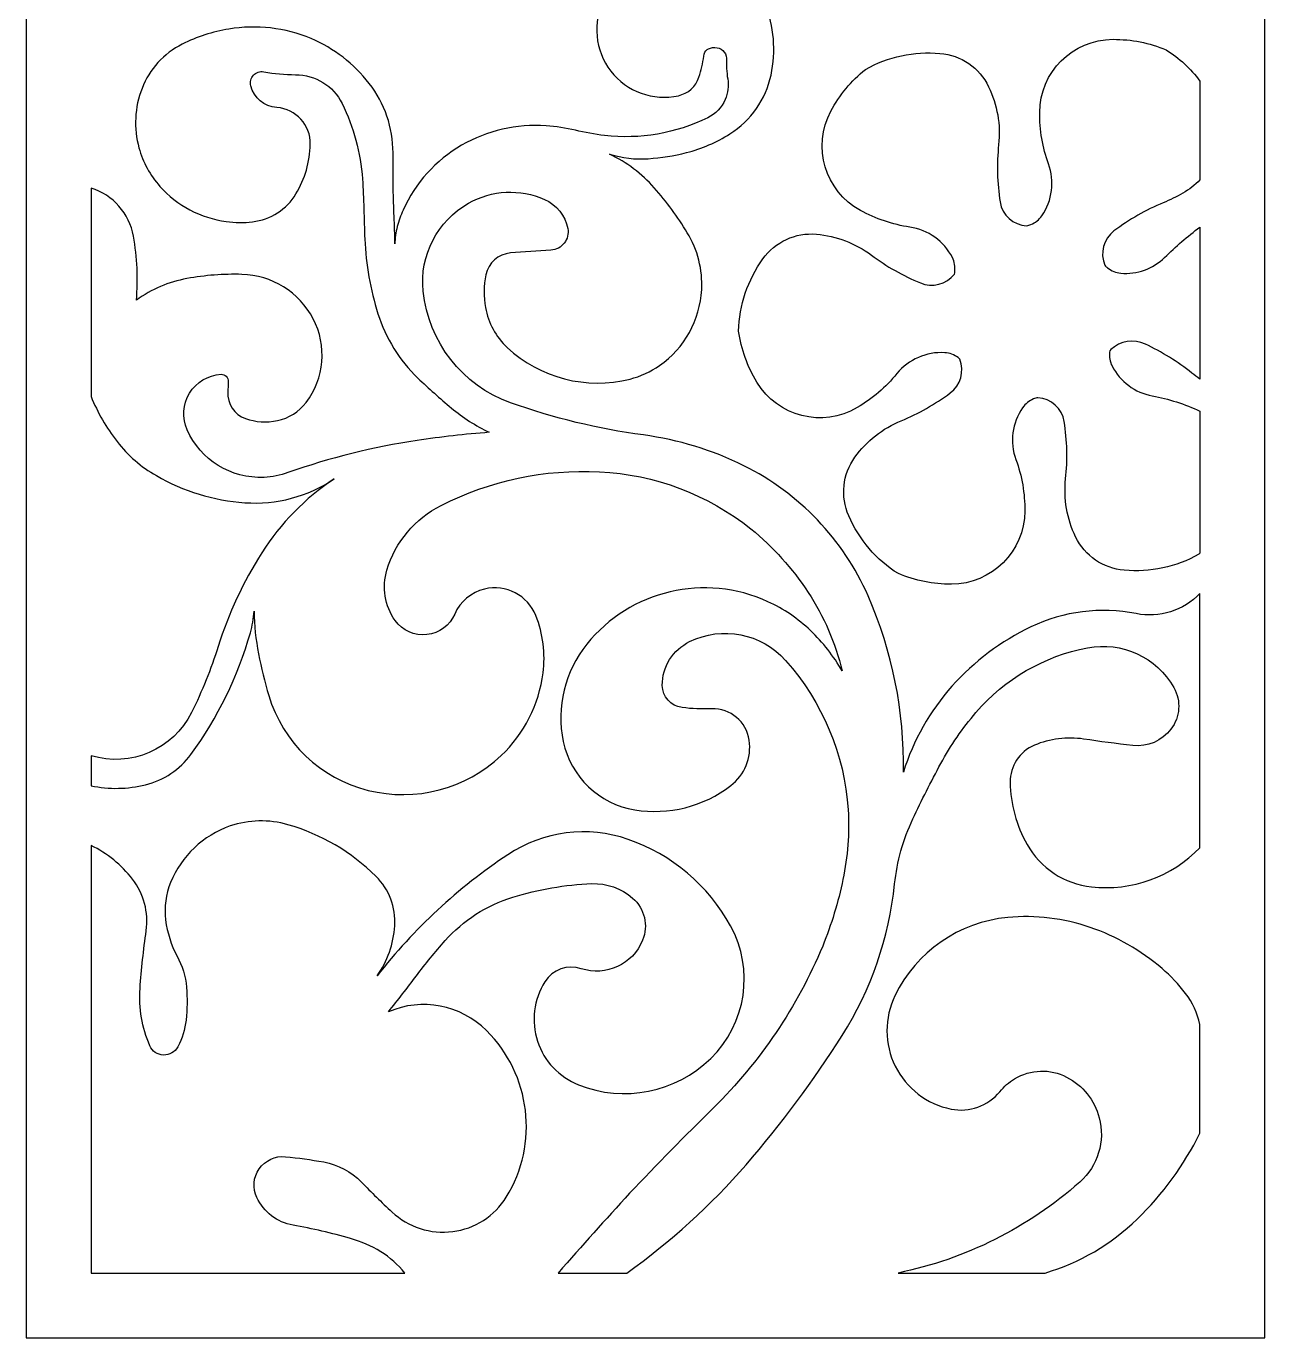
# Model space of a CAD drawing. Header units: centimetres. Extents: x 14.5 to 20.6, y -3.3 to 9.
# Drawn here: x 14.55 to 20.58, y -3.28 to 3.11 of the extents above; entities that cross this region are included whole.
import ezdxf

# ---------------------------------------------------------------- set-up
doc = ezdxf.new("R2010")
doc.units = ezdxf.units.CM
doc.header["$MEASUREMENT"] = 0
doc.layers.add('layer 1', color=7, linetype='Continuous')

msp = doc.modelspace()

# ---------------------------------------------------------------- linework, layer by layer
at = {"layer": 'layer 1', "color": 250}
for points, knots in [([(14.54931, 9.00077), (14.54931, 9.00077), (20.58309, 9.00077), (20.58309, 9.00077), (20.58309, 9.00077), (20.58309, 9.00077), (20.58309, -3.2822), (20.58309, -3.2822), (20.58309, -3.2822), (20.58309, -3.2822), (14.54931, -3.2822), (14.54931, -3.2822), (14.54931, -3.2822), (14.54931, -3.2822), (14.54931, 9.00077), (14.54931, 9.00077)], [0, 0, 0, 0, 0.2, 0.2, 0.2, 0.2, 0.4, 0.4, 0.4, 0.4, 0.6, 0.6, 0.6, 0.6, 1, 1, 1, 1]), ([(17.14106, -2.96658), (17.25542, -2.83563), (17.37135, -2.70607), (17.48887, -2.57791), (17.48887, -2.57791), (17.62247, -2.43706), (17.75842, -2.29843), (17.89667, -2.16212), (17.89667, -2.16212), (18.12489, -1.93708), (18.30596, -1.66896), (18.4295, -1.37322), (18.4295, -1.37322), (18.472, -1.26799), (18.50504, -1.15916), (18.52821, -1.04804), (18.52821, -1.04804), (18.55141, -0.93667), (18.55992, -0.82275), (18.55345, -0.70917), (18.55345, -0.70917), (18.53545, -0.43942), (18.42842, -0.18344), (18.249, 0.01879), (18.249, 0.01879), (18.13138, 0.15129), (17.93999, 0.18897), (17.78104, 0.11072), (17.78104, 0.11072), (17.74117, 0.09109), (17.70752, 0.06082), (17.68379, 0.02321), (17.68379, 0.02321), (17.66004, -0.01445), (17.64768, -0.05813), (17.64815, -0.10265), (17.64815, -0.10265), (17.64876, -0.15756), (17.68963, -0.2036), (17.7441, -0.21056), (17.7441, -0.21056), (17.79193, -0.21673), (17.84018, -0.21889), (17.88834, -0.21703), (17.88834, -0.21703), (17.97964, -0.21347), (18.05883, -0.27969), (18.07172, -0.37013), (18.07172, -0.37013), (18.08372, -0.45468), (18.04921, -0.53923), (17.98152, -0.59132), (17.98152, -0.59132), (17.84878, -0.69343), (17.67954, -0.73604), (17.51425, -0.70908), (17.51425, -0.70908), (17.34058, -0.68077), (17.20211, -0.54838), (17.16578, -0.37624), (17.16578, -0.37624), (17.13053, -0.20915), (17.17242, -0.03493), (17.27967, 0.09795), (17.27967, 0.09795), (17.49177, 0.36087), (17.85572, 0.44617), (18.16282, 0.3054), (18.16282, 0.3054), (18.23916, 0.27037), (18.30914, 0.22284), (18.36986, 0.16478), (18.36986, 0.16478), (18.43047, 0.10682), (18.48253, 0.04055), (18.5245, -0.03203), (18.5245, -0.03203), (18.49143, 0.10398), (18.43533, 0.23332), (18.35863, 0.35044), (18.35863, 0.35044), (18.28205, 0.4674), (18.18798, 0.57189), (18.07968, 0.66028), (18.07968, 0.66028), (17.86899, 0.82823), (17.61102, 0.92566), (17.34191, 0.93891), (17.34191, 0.93891), (17.07484, 0.95201), (16.80908, 0.89539), (16.5706, 0.77445), (16.5706, 0.77445), (16.44325, 0.70989), (16.34785, 0.59619), (16.30646, 0.45955), (16.30646, 0.45955), (16.28111, 0.3758), (16.29596, 0.28511), (16.34672, 0.21386), (16.34672, 0.21386), (16.38192, 0.16467), (16.4409, 0.13826), (16.50103, 0.14479), (16.50103, 0.14479), (16.56117, 0.15134), (16.61287, 0.18917), (16.63668, 0.2448), (16.63668, 0.2448), (16.66311, 0.30621), (16.71706, 0.35158), (16.78209, 0.36712), (16.78209, 0.36712), (16.886, 0.39197), (16.99247, 0.33662), (17.03201, 0.23739), (17.03201, 0.23739), (17.06729, 0.14877), (17.07938, 0.05258), (17.06707, -0.04201), (17.06707, -0.04201), (17.04708, -0.19563), (16.97508, -0.33789), (16.86313, -0.445), (16.86313, -0.445), (16.69002, -0.6078), (16.44582, -0.67145), (16.21519, -0.61413), (16.21519, -0.61413), (15.98344, -0.55654), (15.79921, -0.38061), (15.73077, -0.15181), (15.73077, -0.15181), (15.71081, -0.08501), (15.69414, -0.01727), (15.68084, 0.05117), (15.68084, 0.05117), (15.66751, 0.11968), (15.66019, 0.18925), (15.65897, 0.25906), (15.65897, 0.25906), (15.65689, 0.22356), (15.65098, 0.18839), (15.64127, 0.15416), (15.64127, 0.15416), (15.58078, -0.0591), (15.48268, -0.25992), (15.3517, -0.43875), (15.3517, -0.43875), (15.2977, -0.51244), (15.21951, -0.56489), (15.13084, -0.58687), (15.13084, -0.58687), (15.04371, -0.60847), (14.95277, -0.61013), (14.86493, -0.59174), (14.86493, -0.59174), (14.86493, -0.59174), (14.86493, -0.44528), (14.86493, -0.44528), (14.86493, -0.44528), (15.05795, -0.50415), (15.2651, -0.41514), (15.35482, -0.23437), (15.35482, -0.23437), (15.40631, -0.13079), (15.44963, -0.02338), (15.48436, 0.08692), (15.48436, 0.08692), (15.53504, 0.24781), (15.60655, 0.4014), (15.69707, 0.54371), (15.69707, 0.54371), (15.78817, 0.68697), (15.90817, 0.80967), (16.04935, 0.90399), (16.04935, 0.90399), (15.92139, 0.81755), (15.76802, 0.77666), (15.61401, 0.78786), (15.61401, 0.78786), (15.46238, 0.79892), (15.31509, 0.84393), (15.18315, 0.91955), (15.18315, 0.91955), (15.10908, 0.962), (15.04396, 1.01854), (14.99154, 1.08595), (14.99154, 1.08595), (14.93936, 1.15305), (14.89673, 1.2271), (14.86493, 1.3059), (14.86493, 1.3059), (14.86493, 1.3059), (14.86493, 2.32113), (14.86493, 2.32113), (14.86493, 2.32113), (14.97205, 2.28781), (15.05173, 2.19743), (15.07147, 2.087), (15.07147, 2.087), (15.08986, 1.98411), (15.09473, 1.87927), (15.08602, 1.77511), (15.08602, 1.77511), (15.15932, 1.82803), (15.24354, 1.86392), (15.33248, 1.88015), (15.33248, 1.88015), (15.42055, 1.89622), (15.51008, 1.9031), (15.59958, 1.90067), (15.59958, 1.90067), (15.74604, 1.89674), (15.879, 1.81382), (15.94713, 1.68412), (15.94713, 1.68412), (16.01598, 1.55306), (16.00251, 1.39382), (15.91279, 1.27607), (15.91279, 1.27607), (15.87823, 1.23075), (15.82846, 1.19937), (15.77266, 1.18775), (15.77266, 1.18775), (15.72093, 1.17694), (15.66718, 1.18059), (15.61736, 1.1982), (15.61736, 1.1982), (15.56302, 1.21742), (15.52788, 1.27023), (15.53103, 1.32774), (15.53103, 1.32774), (15.53195, 1.3445), (15.53286, 1.36123), (15.53377, 1.37795), (15.53377, 1.37795), (15.5343, 1.38755), (15.53068, 1.39692), (15.52387, 1.4037), (15.52387, 1.4037), (15.51704, 1.41044), (15.50773, 1.41401), (15.49813, 1.41343), (15.49813, 1.41343), (15.43501, 1.40958), (15.37775, 1.37508), (15.3449, 1.32105), (15.3449, 1.32105), (15.31202, 1.267), (15.30752, 1.20075), (15.33318, 1.14296), (15.33318, 1.14296), (15.39829, 0.99578), (15.54696, 0.90377), (15.70771, 0.9114), (15.70771, 0.9114), (15.7475, 0.91328), (15.78676, 0.92096), (15.82431, 0.93424), (15.82431, 0.93424), (16.02864, 1.00646), (16.23944, 1.05893), (16.45378, 1.09092), (16.45378, 1.09092), (16.57032, 1.10834), (16.68742, 1.12167), (16.80487, 1.13082), (16.80487, 1.13082), (16.73885, 1.16256), (16.67697, 1.20235), (16.62073, 1.2493), (16.62073, 1.2493), (16.56465, 1.29608), (16.51021, 1.34475), (16.45746, 1.39523), (16.45746, 1.39523), (16.36713, 1.48164), (16.30013, 1.58958), (16.26272, 1.70886), (16.26272, 1.70886), (16.22575, 1.82676), (16.20416, 1.94897), (16.19844, 2.0724), (16.19844, 2.0724), (16.19672, 2.1217), (16.19526, 2.17097), (16.19401, 2.22027), (16.19401, 2.22027), (16.1928, 2.26874), (16.1907, 2.31718), (16.18774, 2.36556), (16.18774, 2.36556), (16.17834, 2.4935), (16.14444, 2.61836), (16.08778, 2.73347), (16.08778, 2.73347), (16.04537, 2.81962), (15.95772, 2.87412), (15.86167, 2.87393), (15.86167, 2.87393), (15.80963, 2.87384), (15.75768, 2.87855), (15.70647, 2.88797), (15.70647, 2.88797), (15.68786, 2.89137), (15.66878, 2.88504), (15.6559, 2.87116), (15.6559, 2.87116), (15.64301, 2.85728), (15.63807, 2.83796), (15.64282, 2.81965), (15.64282, 2.81965), (15.65814, 2.76059), (15.70935, 2.71793), (15.77017, 2.71359), (15.77017, 2.71359), (15.86344, 2.70695), (15.93513, 2.62818), (15.9332, 2.5347), (15.9332, 2.5347), (15.9314, 2.44945), (15.90732, 2.36612), (15.86341, 2.29304), (15.86341, 2.29304), (15.8179, 2.21728), (15.73973, 2.16693), (15.65197, 2.15678), (15.65197, 2.15678), (15.60948, 2.15186), (15.56651, 2.1523), (15.52409, 2.15806), (15.52409, 2.15806), (15.39928, 2.17503), (15.28448, 2.23586), (15.20032, 2.32962), (15.20032, 2.32962), (15.15276, 2.38356), (15.11798, 2.44755), (15.09854, 2.51681), (15.09854, 2.51681), (15.07214, 2.61264), (15.07731, 2.71453), (15.11328, 2.80724), (15.11328, 2.80724), (15.14955, 2.90069), (15.21934, 2.97739), (15.30898, 3.02232), (15.30898, 3.02232), (15.38059, 3.05818), (15.45716, 3.08312), (15.53615, 3.09634), (15.53615, 3.09634), (15.67149, 3.11893), (15.81054, 3.10292), (15.93721, 3.05017), (15.93721, 3.05017), (16.04847, 3.00222), (16.14585, 2.9269), (16.22031, 2.83135), (16.22031, 2.83135), (16.29565, 2.73463), (16.33646, 2.61543), (16.33624, 2.49284), (16.33624, 2.49284), (16.33616, 2.43455), (16.33641, 2.37629), (16.33702, 2.31801), (16.33702, 2.31801), (16.33796, 2.27308), (16.33939, 2.22815), (16.34127, 2.18322), (16.34127, 2.18322), (16.34318, 2.13853), (16.34456, 2.0938), (16.34545, 2.04909), (16.34545, 2.04909), (16.34581, 2.07757), (16.34968, 2.10591), (16.35692, 2.13348), (16.35692, 2.13348), (16.3642, 2.16096), (16.37354, 2.18786), (16.38491, 2.21394), (16.38491, 2.21394), (16.44479, 2.34638), (16.54472, 2.45681), (16.6705, 2.52966), (16.6705, 2.52966), (16.79508, 2.60186), (16.93859, 2.63501), (17.08225, 2.62486), (17.08225, 2.62486), (17.1302, 2.62113), (17.17778, 2.61369), (17.22459, 2.60266), (17.22459, 2.60266), (17.27137, 2.59163), (17.31874, 2.58319), (17.36643, 2.57739), (17.36643, 2.57739), (17.53894, 2.55778), (17.71338, 2.58765), (17.86949, 2.6636), (17.86949, 2.6636), (17.90756, 2.68212), (17.93762, 2.71378), (17.95412, 2.7528), (17.95412, 2.7528), (17.96748, 2.78443), (17.97182, 2.81915), (17.96662, 2.85311), (17.96662, 2.85311), (17.96151, 2.88651), (17.95954, 2.9203), (17.96079, 2.95406), (17.96079, 2.95406), (17.95866, 2.98389), (17.93358, 3.00687), (17.90366, 3.00634), (17.90366, 3.00634), (17.87375, 3.00582), (17.85118, 2.99401), (17.85011, 2.96409), (17.85011, 2.96409), (17.84507, 2.92953), (17.83719, 2.89541), (17.82655, 2.86212), (17.82655, 2.86212), (17.81189, 2.81625), (17.77377, 2.78172), (17.72668, 2.7716), (17.72668, 2.7716), (17.60289, 2.74464), (17.4746, 2.79126), (17.39699, 2.8914), (17.39699, 2.8914), (17.31937, 2.99155), (17.30707, 3.12905), (17.36406, 3.24219), (17.36406, 3.24219), (17.43542, 3.38298), (17.58, 3.47174), (17.73782, 3.47182), (17.73782, 3.47182), (17.82326, 3.47187), (17.9074, 3.45047), (17.98241, 3.40958), (17.98241, 3.40958), (18.05858, 3.36808), (18.1177, 3.301), (18.14933, 3.22026), (18.14933, 3.22026), (18.19274, 3.1095), (18.20261, 2.98834), (18.17775, 2.87202), (18.17775, 2.87202), (18.15242, 2.75349), (18.08026, 2.65016), (17.97776, 2.58549), (17.97776, 2.58549), (17.91237, 2.54426), (17.84104, 2.51335), (17.76624, 2.4938), (17.76624, 2.4938), (17.70497, 2.47846), (17.64243, 2.46861), (17.57942, 2.46436), (17.57942, 2.46436), (17.51599, 2.46007), (17.45228, 2.46759), (17.39157, 2.48653), (17.39157, 2.48653), (17.47424, 2.44708), (17.54812, 2.39131), (17.60875, 2.32265), (17.60875, 2.32265), (17.66889, 2.25455), (17.72286, 2.1812), (17.77, 2.10353), (17.77, 2.10353), (17.8206, 2.0202), (17.84499, 1.92351), (17.84001, 1.82612), (17.84001, 1.82612), (17.83188, 1.67781), (17.75604, 1.54136), (17.63444, 1.45609), (17.63444, 1.45609), (17.59103, 1.42562), (17.54237, 1.40339), (17.49091, 1.39045), (17.49091, 1.39045), (17.27834, 1.33695), (17.05297, 1.3949), (16.89241, 1.54415), (16.89241, 1.54415), (16.83692, 1.59578), (16.7997, 1.6641), (16.78646, 1.73875), (16.78646, 1.73875), (16.77706, 1.79176), (16.77775, 1.84609), (16.78845, 1.89884), (16.78845, 1.89884), (16.80026, 1.95696), (16.84917, 2.00026), (16.90825, 2.00504), (16.90825, 2.00504), (16.97403, 2.01035), (17.03987, 2.01497), (17.10573, 2.01892), (17.10573, 2.01892), (17.13119, 2.0205), (17.15478, 2.03297), (17.1704, 2.05315), (17.1704, 2.05315), (17.18602, 2.07334), (17.19221, 2.09913), (17.18732, 2.12418), (17.18732, 2.12418), (17.17507, 2.18714), (17.13288, 2.24009), (17.07423, 2.26603), (17.07423, 2.26603), (16.95487, 2.31878), (16.8177, 2.31198), (16.70423, 2.24753), (16.70423, 2.24753), (16.55205, 2.1611), (16.46525, 1.99315), (16.48301, 1.81905), (16.48301, 1.81905), (16.50833, 1.57084), (16.6737, 1.35937), (16.90859, 1.27526), (16.90859, 1.27526), (17.1182, 1.20017), (17.33511, 1.14738), (17.55578, 1.11783), (17.55578, 1.11783), (17.72615, 1.09499), (17.89163, 1.04431), (18.04559, 0.96786), (18.04559, 0.96786), (18.31531, 0.8339), (18.52948, 0.60927), (18.65058, 0.33355), (18.65058, 0.33355), (18.76945, 0.06292), (18.82812, -0.23044), (18.82254, -0.52599), (18.82254, -0.52599), (18.87056, -0.37093), (18.95133, -0.22793), (19.05927, -0.10671), (19.05927, -0.10671), (19.16705, 0.01431), (19.29791, 0.11271), (19.44407, 0.1827), (19.44407, 0.1827), (19.60341, 0.25898), (19.7833, 0.2816), (19.95655, 0.24717), (19.95655, 0.24717), (20.07019, 0.22461), (20.18742, 0.26158), (20.26747, 0.34536), (20.26747, 0.34536), (20.26747, 0.34536), (20.26747, -0.8937), (20.26747, -0.8937), (20.26747, -0.8937), (20.13022, -1.03576), (19.93471, -1.10624), (19.73837, -1.08459), (19.73837, -1.08459), (19.60684, -1.0701), (19.49022, -0.99315), (19.42505, -0.87799), (19.42505, -0.87799), (19.37265, -0.78545), (19.34439, -0.68116), (19.34284, -0.57482), (19.34284, -0.57482), (19.34168, -0.49618), (19.38847, -0.42471), (19.46094, -0.39418), (19.46094, -0.39418), (19.5365, -0.36239), (19.61942, -0.35205), (19.70049, -0.36427), (19.70049, -0.36427), (19.78009, -0.37629), (19.85989, -0.38672), (19.93991, -0.39554), (19.93991, -0.39554), (20.01174, -0.40347), (20.08241, -0.37328), (20.12629, -0.31585), (20.12629, -0.31585), (20.17106, -0.25729), (20.17656, -0.17774), (20.1402, -0.11362), (20.1402, -0.11362), (20.05615, 0.03458), (19.88723, 0.11277), (19.7199, 0.08075), (19.7199, 0.08075), (19.50822, 0.04027), (19.31663, -0.07074), (19.17631, -0.23434), (19.17631, -0.23434), (19.11048, -0.3111), (19.05302, -0.39463), (19.00494, -0.4836), (19.00494, -0.4836), (18.95697, -0.5723), (18.91149, -0.66233), (18.86846, -0.75354), (18.86846, -0.75354), (18.82138, -0.85344), (18.79149, -0.96055), (18.78007, -1.07043), (18.78007, -1.07043), (18.7528, -1.33299), (18.66518, -1.58579), (18.52417, -1.80892), (18.52417, -1.80892), (18.38421, -2.0304), (18.22771, -2.241), (18.05607, -2.43892), (18.05607, -2.43892), (17.88406, -2.63722), (17.68896, -2.8144), (17.47507, -2.96658), (17.47507, -2.96658), (17.47507, -2.96658), (17.14106, -2.96658), (17.14106, -2.96658), (17.14106, -2.96658), (17.14106, -2.96658), (17.14106, -2.96658), (17.14106, -2.96658)], [0, 0, 0, 0, 0.0061728, 0.0061728, 0.0061728, 0.0061728, 0.0123457, 0.0123457, 0.0123457, 0.0123457, 0.0185185, 0.0185185, 0.0185185, 0.0185185, 0.0246914, 0.0246914, 0.0246914, 0.0246914, 0.0308642, 0.0308642, 0.0308642, 0.0308642, 0.037037, 0.037037, 0.037037, 0.037037, 0.0432099, 0.0432099, 0.0432099, 0.0432099, 0.0493827, 0.0493827, 0.0493827, 0.0493827, 0.0555556, 0.0555556, 0.0555556, 0.0555556, 0.0617284, 0.0617284, 0.0617284, 0.0617284, 0.0679012, 0.0679012, 0.0679012, 0.0679012, 0.0740741, 0.0740741, 0.0740741, 0.0740741, 0.0802469, 0.0802469, 0.0802469, 0.0802469, 0.0864198, 0.0864198, 0.0864198, 0.0864198, 0.0925926, 0.0925926, 0.0925926, 0.0925926, 0.0987654, 0.0987654, 0.0987654, 0.0987654, 0.1049383, 0.1049383, 0.1049383, 0.1049383, 0.1111111, 0.1111111, 0.1111111, 0.1111111, 0.117284, 0.117284, 0.117284, 0.117284, 0.1234568, 0.1234568, 0.1234568, 0.1234568, 0.1296296, 0.1296296, 0.1296296, 0.1296296, 0.1358025, 0.1358025, 0.1358025, 0.1358025, 0.1419753, 0.1419753, 0.1419753, 0.1419753, 0.1481481, 0.1481481, 0.1481481, 0.1481481, 0.154321, 0.154321, 0.154321, 0.154321, 0.1604938, 0.1604938, 0.1604938, 0.1604938, 0.1666667, 0.1666667, 0.1666667, 0.1666667, 0.1728395, 0.1728395, 0.1728395, 0.1728395, 0.1790123, 0.1790123, 0.1790123, 0.1790123, 0.1851852, 0.1851852, 0.1851852, 0.1851852, 0.191358, 0.191358, 0.191358, 0.191358, 0.1975309, 0.1975309, 0.1975309, 0.1975309, 0.2037037, 0.2037037, 0.2037037, 0.2037037, 0.2098765, 0.2098765, 0.2098765, 0.2098765, 0.2160494, 0.2160494, 0.2160494, 0.2160494, 0.2222222, 0.2222222, 0.2222222, 0.2222222, 0.2283951, 0.2283951, 0.2283951, 0.2283951, 0.2345679, 0.2345679, 0.2345679, 0.2345679, 0.2407407, 0.2407407, 0.2407407, 0.2407407, 0.2469136, 0.2469136, 0.2469136, 0.2469136, 0.2530864, 0.2530864, 0.2530864, 0.2530864, 0.2592593, 0.2592593, 0.2592593, 0.2592593, 0.2654321, 0.2654321, 0.2654321, 0.2654321, 0.2716049, 0.2716049, 0.2716049, 0.2716049, 0.2777778, 0.2777778, 0.2777778, 0.2777778, 0.2839506, 0.2839506, 0.2839506, 0.2839506, 0.2901235, 0.2901235, 0.2901235, 0.2901235, 0.2962963, 0.2962963, 0.2962963, 0.2962963, 0.3024691, 0.3024691, 0.3024691, 0.3024691, 0.308642, 0.308642, 0.308642, 0.308642, 0.3148148, 0.3148148, 0.3148148, 0.3148148, 0.3209877, 0.3209877, 0.3209877, 0.3209877, 0.3271605, 0.3271605, 0.3271605, 0.3271605, 0.3333333, 0.3333333, 0.3333333, 0.3333333, 0.3395062, 0.3395062, 0.3395062, 0.3395062, 0.345679, 0.345679, 0.345679, 0.345679, 0.3518519, 0.3518519, 0.3518519, 0.3518519, 0.3580247, 0.3580247, 0.3580247, 0.3580247, 0.3641975, 0.3641975, 0.3641975, 0.3641975, 0.3703704, 0.3703704, 0.3703704, 0.3703704, 0.3765432, 0.3765432, 0.3765432, 0.3765432, 0.382716, 0.382716, 0.382716, 0.382716, 0.3888889, 0.3888889, 0.3888889, 0.3888889, 0.3950617, 0.3950617, 0.3950617, 0.3950617, 0.4012346, 0.4012346, 0.4012346, 0.4012346, 0.4074074, 0.4074074, 0.4074074, 0.4074074, 0.4135802, 0.4135802, 0.4135802, 0.4135802, 0.4197531, 0.4197531, 0.4197531, 0.4197531, 0.4259259, 0.4259259, 0.4259259, 0.4259259, 0.4320988, 0.4320988, 0.4320988, 0.4320988, 0.4382716, 0.4382716, 0.4382716, 0.4382716, 0.4444444, 0.4444444, 0.4444444, 0.4444444, 0.4506173, 0.4506173, 0.4506173, 0.4506173, 0.4567901, 0.4567901, 0.4567901, 0.4567901, 0.462963, 0.462963, 0.462963, 0.462963, 0.4691358, 0.4691358, 0.4691358, 0.4691358, 0.4753086, 0.4753086, 0.4753086, 0.4753086, 0.4814815, 0.4814815, 0.4814815, 0.4814815, 0.4876543, 0.4876543, 0.4876543, 0.4876543, 0.4938272, 0.4938272, 0.4938272, 0.4938272, 0.5, 0.5, 0.5, 0.5, 0.5061728, 0.5061728, 0.5061728, 0.5061728, 0.5123457, 0.5123457, 0.5123457, 0.5123457, 0.5185185, 0.5185185, 0.5185185, 0.5185185, 0.5246914, 0.5246914, 0.5246914, 0.5246914, 0.5308642, 0.5308642, 0.5308642, 0.5308642, 0.537037, 0.537037, 0.537037, 0.537037, 0.5432099, 0.5432099, 0.5432099, 0.5432099, 0.5493827, 0.5493827, 0.5493827, 0.5493827, 0.5555556, 0.5555556, 0.5555556, 0.5555556, 0.5617284, 0.5617284, 0.5617284, 0.5617284, 0.5679012, 0.5679012, 0.5679012, 0.5679012, 0.5740741, 0.5740741, 0.5740741, 0.5740741, 0.5802469, 0.5802469, 0.5802469, 0.5802469, 0.5864198, 0.5864198, 0.5864198, 0.5864198, 0.5925926, 0.5925926, 0.5925926, 0.5925926, 0.5987654, 0.5987654, 0.5987654, 0.5987654, 0.6049383, 0.6049383, 0.6049383, 0.6049383, 0.6111111, 0.6111111, 0.6111111, 0.6111111, 0.617284, 0.617284, 0.617284, 0.617284, 0.6234568, 0.6234568, 0.6234568, 0.6234568, 0.6296296, 0.6296296, 0.6296296, 0.6296296, 0.6358025, 0.6358025, 0.6358025, 0.6358025, 0.6419753, 0.6419753, 0.6419753, 0.6419753, 0.6481481, 0.6481481, 0.6481481, 0.6481481, 0.654321, 0.654321, 0.654321, 0.654321, 0.6604938, 0.6604938, 0.6604938, 0.6604938, 0.6666667, 0.6666667, 0.6666667, 0.6666667, 0.6728395, 0.6728395, 0.6728395, 0.6728395, 0.6790123, 0.6790123, 0.6790123, 0.6790123, 0.6851852, 0.6851852, 0.6851852, 0.6851852, 0.691358, 0.691358, 0.691358, 0.691358, 0.6975309, 0.6975309, 0.6975309, 0.6975309, 0.7037037, 0.7037037, 0.7037037, 0.7037037, 0.7098765, 0.7098765, 0.7098765, 0.7098765, 0.7160494, 0.7160494, 0.7160494, 0.7160494, 0.7222222, 0.7222222, 0.7222222, 0.7222222, 0.7283951, 0.7283951, 0.7283951, 0.7283951, 0.7345679, 0.7345679, 0.7345679, 0.7345679, 0.7407407, 0.7407407, 0.7407407, 0.7407407, 0.7469136, 0.7469136, 0.7469136, 0.7469136, 0.7530864, 0.7530864, 0.7530864, 0.7530864, 0.7592593, 0.7592593, 0.7592593, 0.7592593, 0.7654321, 0.7654321, 0.7654321, 0.7654321, 0.7716049, 0.7716049, 0.7716049, 0.7716049, 0.7777778, 0.7777778, 0.7777778, 0.7777778, 0.7839506, 0.7839506, 0.7839506, 0.7839506, 0.7901235, 0.7901235, 0.7901235, 0.7901235, 0.7962963, 0.7962963, 0.7962963, 0.7962963, 0.8024691, 0.8024691, 0.8024691, 0.8024691, 0.808642, 0.808642, 0.808642, 0.808642, 0.8148148, 0.8148148, 0.8148148, 0.8148148, 0.8209877, 0.8209877, 0.8209877, 0.8209877, 0.8271605, 0.8271605, 0.8271605, 0.8271605, 0.8333333, 0.8333333, 0.8333333, 0.8333333, 0.8395062, 0.8395062, 0.8395062, 0.8395062, 0.845679, 0.845679, 0.845679, 0.845679, 0.8518519, 0.8518519, 0.8518519, 0.8518519, 0.8580247, 0.8580247, 0.8580247, 0.8580247, 0.8641975, 0.8641975, 0.8641975, 0.8641975, 0.8703704, 0.8703704, 0.8703704, 0.8703704, 0.8765432, 0.8765432, 0.8765432, 0.8765432, 0.882716, 0.882716, 0.882716, 0.882716, 0.8888889, 0.8888889, 0.8888889, 0.8888889, 0.8950617, 0.8950617, 0.8950617, 0.8950617, 0.9012346, 0.9012346, 0.9012346, 0.9012346, 0.9074074, 0.9074074, 0.9074074, 0.9074074, 0.9135802, 0.9135802, 0.9135802, 0.9135802, 0.9197531, 0.9197531, 0.9197531, 0.9197531, 0.9259259, 0.9259259, 0.9259259, 0.9259259, 0.9320988, 0.9320988, 0.9320988, 0.9320988, 0.9382716, 0.9382716, 0.9382716, 0.9382716, 0.9444444, 0.9444444, 0.9444444, 0.9444444, 0.9506173, 0.9506173, 0.9506173, 0.9506173, 0.9567901, 0.9567901, 0.9567901, 0.9567901, 0.962963, 0.962963, 0.962963, 0.962963, 0.9691358, 0.9691358, 0.9691358, 0.9691358, 0.9753086, 0.9753086, 0.9753086, 0.9753086, 0.9814815, 0.9814815, 0.9814815, 0.9814815, 0.9876543, 0.9876543, 0.9876543, 0.9876543, 1, 1, 1, 1]), ([(20.26747, 1.39009), (20.26747, 1.39009), (20.26747, 2.13124), (20.26747, 2.13124), (20.26747, 2.13124), (20.20656, 2.08606), (20.14899, 2.03656), (20.09519, 1.98312), (20.09519, 1.98312), (20.03884, 1.92713), (19.96045, 1.89904), (19.88135, 1.90642), (19.88135, 1.90642), (19.85809, 1.90857), (19.83597, 1.91753), (19.81775, 1.93216), (19.81775, 1.93216), (19.81302, 1.93598), (19.80863, 1.94018), (19.80462, 1.94474), (19.80462, 1.94474), (19.7786, 2.0041), (19.79685, 2.07361), (19.84858, 2.11263), (19.84858, 2.11263), (19.92249, 2.16831), (20.00322, 2.21432), (20.0888, 2.24952), (20.0888, 2.24952), (20.12151, 2.26299), (20.15331, 2.27858), (20.18397, 2.29619), (20.18397, 2.29619), (20.21477, 2.31389), (20.24289, 2.33587), (20.26747, 2.3615), (20.26747, 2.3615), (20.26747, 2.3615), (20.26747, 2.84299), (20.26747, 2.84299), (20.26747, 2.84299), (20.24477, 2.8729), (20.21958, 2.90089), (20.19218, 2.92657), (20.19218, 2.92657), (20.16475, 2.95231), (20.13478, 2.97515), (20.10271, 2.99476), (20.10271, 2.99476), (20.02075, 3.02904), (19.9328, 3.04654), (19.84399, 3.04621), (19.84399, 3.04621), (19.64715, 3.04538), (19.48773, 2.88665), (19.48654, 2.68981), (19.48654, 2.68981), (19.48599, 2.60423), (19.50064, 2.5193), (19.52984, 2.43886), (19.52984, 2.43886), (19.5605, 2.35439), (19.54834, 2.26022), (19.49729, 2.18629), (19.49729, 2.18629), (19.48402, 2.16704), (19.46539, 2.15214), (19.44371, 2.14343), (19.44371, 2.14343), (19.43702, 2.14075), (19.43011, 2.13876), (19.42303, 2.13746), (19.42303, 2.13746), (19.35794, 2.14077), (19.30405, 2.18933), (19.29388, 2.25367), (19.29388, 2.25367), (19.27933, 2.34593), (19.27693, 2.43975), (19.28674, 2.53262), (19.28674, 2.53262), (19.29697, 2.62964), (19.28, 2.72752), (19.23761, 2.81539), (19.23761, 2.81539), (19.19309, 2.90772), (19.10307, 2.96948), (19.0009, 2.9777), (19.0009, 2.9777), (18.93814, 2.98276), (18.87502, 2.97888), (18.81333, 2.96622), (18.81333, 2.96622), (18.75156, 2.95356), (18.69228, 2.93094), (18.63776, 2.89925), (18.63776, 2.89925), (18.56863, 2.84346), (18.51143, 2.77442), (18.46945, 2.69611), (18.46945, 2.69611), (18.37658, 2.52256), (18.44042, 2.30681), (18.61301, 2.21219), (18.61301, 2.21219), (18.68802, 2.171), (18.76973, 2.14348), (18.85436, 2.13093), (18.85436, 2.13093), (18.94325, 2.11774), (19.02031, 2.06228), (19.0611, 1.9822), (19.0611, 1.9822), (19.07169, 1.96138), (19.07594, 1.93791), (19.07329, 1.91468), (19.07329, 1.91468), (19.07282, 1.91045), (19.0721, 1.90622), (19.07111, 1.90208), (19.07111, 1.90208), (19.03176, 1.85222), (18.96402, 1.83456), (18.90529, 1.85875), (18.90529, 1.85875), (18.82049, 1.8937), (18.74042, 1.93918), (18.66695, 1.99412), (18.66695, 1.99412), (18.58882, 2.05252), (18.496, 2.08796), (18.39881, 2.09651), (18.39881, 2.09651), (18.29673, 2.10544), (18.1976, 2.05965), (18.1383, 1.97604), (18.1383, 1.97604), (18.10188, 1.92469), (18.0729, 1.86846), (18.05225, 1.80898), (18.05225, 1.80898), (18.03157, 1.74942), (18.0207, 1.68691), (18.02007, 1.62387), (18.02007, 1.62387), (18.03265, 1.53594), (18.06273, 1.45145), (18.10857, 1.37535), (18.10857, 1.37535), (18.21024, 1.2068), (18.42828, 1.15134), (18.59786, 1.25126), (18.59786, 1.25126), (18.6716, 1.29467), (18.73702, 1.35083), (18.7911, 1.41713), (18.7911, 1.41713), (18.84786, 1.48678), (18.93493, 1.52463), (19.0246, 1.51874), (19.0246, 1.51874), (19.04791, 1.51722), (19.07028, 1.50887), (19.08888, 1.49474), (19.08888, 1.49474), (19.09217, 1.49223), (19.0953, 1.48955), (19.09828, 1.48667), (19.09828, 1.48667), (19.12068, 1.42756), (19.10119, 1.3607), (19.05059, 1.32282), (19.05059, 1.32282), (18.97704, 1.26777), (18.89683, 1.22223), (18.81189, 1.18728), (18.81189, 1.18728), (18.72167, 1.15015), (18.64364, 1.08863), (18.58649, 1.00958), (18.58649, 1.00958), (18.52644, 0.92652), (18.51491, 0.81794), (18.55627, 0.72418), (18.55627, 0.72418), (18.58168, 0.66656), (18.61511, 0.61287), (18.65556, 0.56462), (18.65556, 0.56462), (18.6961, 0.51631), (18.74418, 0.47492), (18.79798, 0.44205), (18.79798, 0.44205), (18.87994, 0.40776), (18.96789, 0.39023), (19.05673, 0.39056), (19.05673, 0.39056), (19.25356, 0.39139), (19.41302, 0.55016), (19.41415, 0.74699), (19.41415, 0.74699), (19.41471, 0.83257), (19.40008, 0.91751), (19.37088, 0.99794), (19.37088, 0.99794), (19.34019, 1.08241), (19.35236, 1.17655), (19.4034, 1.25052), (19.4034, 1.25052), (19.41667, 1.26973), (19.4353, 1.28464), (19.45698, 1.29337), (19.45698, 1.29337), (19.46359, 1.296), (19.47042, 1.29799), (19.47741, 1.29929), (19.47741, 1.29929), (19.54242, 1.29583), (19.59617, 1.2472), (19.60621, 1.18286), (19.60621, 1.18286), (19.62058, 1.09059), (19.62285, 0.99681), (19.6129, 0.90396), (19.6129, 0.90396), (19.60253, 0.80696), (19.61939, 0.70906), (19.66167, 0.62113), (19.66167, 0.62113), (19.70608, 0.52876), (19.79602, 0.46688), (19.89816, 0.45853), (19.89816, 0.45853), (19.96092, 0.45338), (20.02404, 0.45717), (20.08573, 0.46975), (20.08573, 0.46975), (20.14753, 0.48236), (20.20683, 0.50489), (20.26139, 0.53653), (20.26139, 0.53653), (20.26139, 0.53653), (20.26747, 0.54147), (20.26747, 0.54147), (20.26747, 0.54147), (20.26747, 0.54147), (20.26747, 1.2336), (20.26747, 1.2336), (20.26747, 1.2336), (20.19376, 1.2689), (20.11562, 1.29409), (20.03516, 1.3085), (20.03516, 1.3085), (19.95066, 1.32362), (19.87811, 1.37757), (19.83926, 1.4541), (19.83926, 1.4541), (19.8287, 1.47492), (19.82447, 1.49842), (19.82712, 1.52162), (19.82712, 1.52162), (19.82712, 1.52162), (19.8282, 1.5287), (19.8282, 1.5287), (19.8282, 1.5287), (19.8282, 1.5287), (19.83324, 1.53379), (19.83324, 1.53379), (19.83324, 1.53379), (19.8785, 1.57637), (19.94524, 1.58698), (20.00151, 1.56061), (20.00151, 1.56061), (20.08238, 1.52273), (20.15853, 1.47539), (20.22832, 1.41965), (20.22832, 1.41965), (20.24109, 1.40945), (20.25414, 1.3996), (20.26747, 1.39009)], [0, 0, 0, 0, 0.0140845, 0.0140845, 0.0140845, 0.0140845, 0.028169, 0.028169, 0.028169, 0.028169, 0.0422535, 0.0422535, 0.0422535, 0.0422535, 0.056338, 0.056338, 0.056338, 0.056338, 0.0704225, 0.0704225, 0.0704225, 0.0704225, 0.084507, 0.084507, 0.084507, 0.084507, 0.0985915, 0.0985915, 0.0985915, 0.0985915, 0.1126761, 0.1126761, 0.1126761, 0.1126761, 0.1267606, 0.1267606, 0.1267606, 0.1267606, 0.1408451, 0.1408451, 0.1408451, 0.1408451, 0.1549296, 0.1549296, 0.1549296, 0.1549296, 0.1690141, 0.1690141, 0.1690141, 0.1690141, 0.1830986, 0.1830986, 0.1830986, 0.1830986, 0.1971831, 0.1971831, 0.1971831, 0.1971831, 0.2112676, 0.2112676, 0.2112676, 0.2112676, 0.2253521, 0.2253521, 0.2253521, 0.2253521, 0.2394366, 0.2394366, 0.2394366, 0.2394366, 0.2535211, 0.2535211, 0.2535211, 0.2535211, 0.2676056, 0.2676056, 0.2676056, 0.2676056, 0.2816901, 0.2816901, 0.2816901, 0.2816901, 0.2957746, 0.2957746, 0.2957746, 0.2957746, 0.3098592, 0.3098592, 0.3098592, 0.3098592, 0.3239437, 0.3239437, 0.3239437, 0.3239437, 0.3380282, 0.3380282, 0.3380282, 0.3380282, 0.3521127, 0.3521127, 0.3521127, 0.3521127, 0.3661972, 0.3661972, 0.3661972, 0.3661972, 0.3802817, 0.3802817, 0.3802817, 0.3802817, 0.3943662, 0.3943662, 0.3943662, 0.3943662, 0.4084507, 0.4084507, 0.4084507, 0.4084507, 0.4225352, 0.4225352, 0.4225352, 0.4225352, 0.4366197, 0.4366197, 0.4366197, 0.4366197, 0.4507042, 0.4507042, 0.4507042, 0.4507042, 0.4647887, 0.4647887, 0.4647887, 0.4647887, 0.4788732, 0.4788732, 0.4788732, 0.4788732, 0.4929577, 0.4929577, 0.4929577, 0.4929577, 0.5070423, 0.5070423, 0.5070423, 0.5070423, 0.5211268, 0.5211268, 0.5211268, 0.5211268, 0.5352113, 0.5352113, 0.5352113, 0.5352113, 0.5492958, 0.5492958, 0.5492958, 0.5492958, 0.5633803, 0.5633803, 0.5633803, 0.5633803, 0.5774648, 0.5774648, 0.5774648, 0.5774648, 0.5915493, 0.5915493, 0.5915493, 0.5915493, 0.6056338, 0.6056338, 0.6056338, 0.6056338, 0.6197183, 0.6197183, 0.6197183, 0.6197183, 0.6338028, 0.6338028, 0.6338028, 0.6338028, 0.6478873, 0.6478873, 0.6478873, 0.6478873, 0.6619718, 0.6619718, 0.6619718, 0.6619718, 0.6760563, 0.6760563, 0.6760563, 0.6760563, 0.6901408, 0.6901408, 0.6901408, 0.6901408, 0.7042254, 0.7042254, 0.7042254, 0.7042254, 0.7183099, 0.7183099, 0.7183099, 0.7183099, 0.7323944, 0.7323944, 0.7323944, 0.7323944, 0.7464789, 0.7464789, 0.7464789, 0.7464789, 0.7605634, 0.7605634, 0.7605634, 0.7605634, 0.7746479, 0.7746479, 0.7746479, 0.7746479, 0.7887324, 0.7887324, 0.7887324, 0.7887324, 0.8028169, 0.8028169, 0.8028169, 0.8028169, 0.8169014, 0.8169014, 0.8169014, 0.8169014, 0.8309859, 0.8309859, 0.8309859, 0.8309859, 0.8450704, 0.8450704, 0.8450704, 0.8450704, 0.8591549, 0.8591549, 0.8591549, 0.8591549, 0.8732394, 0.8732394, 0.8732394, 0.8732394, 0.8873239, 0.8873239, 0.8873239, 0.8873239, 0.9014085, 0.9014085, 0.9014085, 0.9014085, 0.915493, 0.915493, 0.915493, 0.915493, 0.9295775, 0.9295775, 0.9295775, 0.9295775, 0.943662, 0.943662, 0.943662, 0.943662, 0.9577465, 0.9577465, 0.9577465, 0.9577465, 0.971831, 0.971831, 0.971831, 0.971831, 1, 1, 1, 1]), ([(16.39392, -2.96658), (16.39392, -2.96658), (14.86493, -2.96658), (14.86493, -2.96658), (14.86493, -2.96658), (14.86493, -2.96658), (14.86493, -0.88292), (14.86493, -0.88292), (14.86493, -0.88292), (14.94395, -0.92138), (15.01308, -0.97756), (15.06688, -1.04704), (15.06688, -1.04704), (15.12213, -1.11841), (15.14621, -1.20915), (15.13366, -1.29854), (15.13366, -1.29854), (15.12055, -1.39197), (15.11051, -1.48578), (15.10357, -1.57985), (15.10357, -1.57985), (15.09655, -1.67532), (15.11284, -1.77102), (15.15108, -1.85878), (15.15108, -1.85878), (15.16277, -1.88546), (15.18873, -1.90307), (15.21785, -1.90412), (15.21785, -1.90412), (15.24696, -1.90517), (15.27392, -1.8898), (15.28753, -1.86403), (15.28753, -1.86403), (15.30904, -1.82344), (15.3227, -1.7792), (15.32778, -1.73355), (15.32778, -1.73355), (15.33367, -1.68063), (15.33439, -1.62729), (15.32988, -1.57423), (15.32988, -1.57423), (15.32535, -1.52076), (15.30984, -1.46878), (15.28435, -1.42155), (15.28435, -1.42155), (15.25487, -1.367), (15.23585, -1.30739), (15.22827, -1.24584), (15.22827, -1.24584), (15.22064, -1.18382), (15.22907, -1.12087), (15.25274, -1.06305), (15.25274, -1.06305), (15.30555, -0.93398), (15.41128, -0.83375), (15.54295, -0.78783), (15.54295, -0.78783), (15.63389, -0.75703), (15.73213, -0.75482), (15.82437, -0.78147), (15.82437, -0.78147), (15.98606, -0.8282), (16.13352, -0.91479), (16.2531, -1.03322), (16.2531, -1.03322), (16.31716, -1.09667), (16.35059, -1.18485), (16.3447, -1.27482), (16.3447, -1.27482), (16.33895, -1.36238), (16.30912, -1.44672), (16.25849, -1.51838), (16.25849, -1.51838), (16.43783, -1.28859), (16.65308, -1.0891), (16.89578, -0.92768), (16.89578, -0.92768), (17.06865, -0.81266), (17.28553, -0.78509), (17.48173, -0.853), (17.48173, -0.853), (17.69463, -0.92671), (17.87261, -1.07712), (17.98089, -1.27474), (17.98089, -1.27474), (18.09746, -1.4873), (18.05764, -1.75177), (17.884, -1.92096), (17.884, -1.92096), (17.71352, -2.08699), (17.46108, -2.13723), (17.23991, -2.04939), (17.23991, -2.04939), (17.1451, -2.01181), (17.07188, -1.93401), (17.04014, -1.8371), (17.04014, -1.8371), (17.0084, -1.74016), (17.02173, -1.6336), (17.07595, -1.54722), (17.07595, -1.54722), (17.11325, -1.48783), (17.1863, -1.46148), (17.25296, -1.48327), (17.25296, -1.48327), (17.37362, -1.5227), (17.50416, -1.46242), (17.55213, -1.34488), (17.55213, -1.34488), (17.58152, -1.27297), (17.56205, -1.19038), (17.50355, -1.13923), (17.50355, -1.13923), (17.44858, -1.09114), (17.3773, -1.06595), (17.30433, -1.0688), (17.30433, -1.0688), (17.17355, -1.07392), (17.04404, -1.09615), (16.91907, -1.13497), (16.91907, -1.13497), (16.79229, -1.17431), (16.67868, -1.24742), (16.59037, -1.34651), (16.59037, -1.34651), (16.54112, -1.40178), (16.49423, -1.4591), (16.44983, -1.51833), (16.44983, -1.51833), (16.40542, -1.57752), (16.35999, -1.63592), (16.31351, -1.69351), (16.31351, -1.69351), (16.47642, -1.62348), (16.66571, -1.65962), (16.79152, -1.78456), (16.79152, -1.78456), (17.00826, -1.99976), (17.04813, -2.33625), (16.88818, -2.59644), (16.88818, -2.59644), (16.83114, -2.6892), (16.735, -2.75108), (16.62695, -2.76468), (16.62695, -2.76468), (16.51914, -2.77826), (16.41079, -2.74328), (16.33121, -2.66932), (16.33121, -2.66932), (16.28033, -2.62198), (16.23073, -2.57335), (16.18246, -2.52339), (16.18246, -2.52339), (16.13296, -2.47221), (16.06865, -2.43789), (15.99856, -2.42537), (15.99856, -2.42537), (15.93682, -2.41431), (15.87469, -2.40571), (15.81226, -2.39963), (15.81226, -2.39963), (15.76199, -2.39482), (15.713, -2.41749), (15.6841, -2.45891), (15.6841, -2.45891), (15.65521, -2.50033), (15.65062, -2.55363), (15.67252, -2.59914), (15.67252, -2.59914), (15.70628, -2.66979), (15.77192, -2.71981), (15.84898, -2.7336), (15.84898, -2.7336), (15.94348, -2.75053), (16.0371, -2.77212), (16.12948, -2.7983), (16.12948, -2.7983), (16.1811, -2.81293), (16.23046, -2.83469), (16.27608, -2.86295), (16.27608, -2.86295), (16.32087, -2.89068), (16.36068, -2.92571), (16.39392, -2.96658)], [0, 0, 0, 0, 0.0212766, 0.0212766, 0.0212766, 0.0212766, 0.0425532, 0.0425532, 0.0425532, 0.0425532, 0.0638298, 0.0638298, 0.0638298, 0.0638298, 0.0851064, 0.0851064, 0.0851064, 0.0851064, 0.106383, 0.106383, 0.106383, 0.106383, 0.1276596, 0.1276596, 0.1276596, 0.1276596, 0.1489362, 0.1489362, 0.1489362, 0.1489362, 0.1702128, 0.1702128, 0.1702128, 0.1702128, 0.1914894, 0.1914894, 0.1914894, 0.1914894, 0.212766, 0.212766, 0.212766, 0.212766, 0.2340426, 0.2340426, 0.2340426, 0.2340426, 0.2553191, 0.2553191, 0.2553191, 0.2553191, 0.2765957, 0.2765957, 0.2765957, 0.2765957, 0.2978723, 0.2978723, 0.2978723, 0.2978723, 0.3191489, 0.3191489, 0.3191489, 0.3191489, 0.3404255, 0.3404255, 0.3404255, 0.3404255, 0.3617021, 0.3617021, 0.3617021, 0.3617021, 0.3829787, 0.3829787, 0.3829787, 0.3829787, 0.4042553, 0.4042553, 0.4042553, 0.4042553, 0.4255319, 0.4255319, 0.4255319, 0.4255319, 0.4468085, 0.4468085, 0.4468085, 0.4468085, 0.4680851, 0.4680851, 0.4680851, 0.4680851, 0.4893617, 0.4893617, 0.4893617, 0.4893617, 0.5106383, 0.5106383, 0.5106383, 0.5106383, 0.5319149, 0.5319149, 0.5319149, 0.5319149, 0.5531915, 0.5531915, 0.5531915, 0.5531915, 0.5744681, 0.5744681, 0.5744681, 0.5744681, 0.5957447, 0.5957447, 0.5957447, 0.5957447, 0.6170213, 0.6170213, 0.6170213, 0.6170213, 0.6382979, 0.6382979, 0.6382979, 0.6382979, 0.6595745, 0.6595745, 0.6595745, 0.6595745, 0.6808511, 0.6808511, 0.6808511, 0.6808511, 0.7021277, 0.7021277, 0.7021277, 0.7021277, 0.7234043, 0.7234043, 0.7234043, 0.7234043, 0.7446809, 0.7446809, 0.7446809, 0.7446809, 0.7659574, 0.7659574, 0.7659574, 0.7659574, 0.787234, 0.787234, 0.787234, 0.787234, 0.8085106, 0.8085106, 0.8085106, 0.8085106, 0.8297872, 0.8297872, 0.8297872, 0.8297872, 0.8510638, 0.8510638, 0.8510638, 0.8510638, 0.8723404, 0.8723404, 0.8723404, 0.8723404, 0.893617, 0.893617, 0.893617, 0.893617, 0.9148936, 0.9148936, 0.9148936, 0.9148936, 0.9361702, 0.9361702, 0.9361702, 0.9361702, 0.9574468, 0.9574468, 0.9574468, 0.9574468, 1, 1, 1, 1]), ([(20.26747, -2.28496), (20.18942, -2.44077), (20.08579, -2.58244), (19.96098, -2.70405), (19.96098, -2.70405), (19.83523, -2.82659), (19.68144, -2.91673), (19.51305, -2.96658), (19.51305, -2.96658), (19.51305, -2.96658), (18.79646, -2.96658), (18.79646, -2.96658), (18.79646, -2.96658), (19.12552, -2.89903), (19.43088, -2.74616), (19.68205, -2.52308), (19.68205, -2.52308), (19.77022, -2.44475), (19.8068, -2.32359), (19.77658, -2.20956), (19.77658, -2.20956), (19.75394, -2.12413), (19.69637, -2.05224), (19.6179, -2.01154), (19.6179, -2.01154), (19.53763, -1.9699), (19.44153, -1.97311), (19.36427, -2.02008), (19.36427, -2.02008), (19.33684, -2.03675), (19.31246, -2.05796), (19.29214, -2.08282), (19.29214, -2.08282), (19.2349, -2.15285), (19.14349, -2.1854), (19.05485, -2.16743), (19.05485, -2.16743), (18.93681, -2.14354), (18.83642, -2.06645), (18.78292, -1.95856), (18.78292, -1.95856), (18.72939, -1.85067), (18.72908, -1.72338), (18.78151, -1.61493), (18.78151, -1.61493), (18.8853, -1.40073), (19.09367, -1.25624), (19.33062, -1.23387), (19.33062, -1.23387), (19.4663, -1.2211), (19.60316, -1.23749), (19.73196, -1.28192), (19.73196, -1.28192), (19.86044, -1.32622), (19.9795, -1.39432), (20.08283, -1.48258), (20.08283, -1.48258), (20.12524, -1.5188), (20.16356, -1.5595), (20.19719, -1.60396), (20.19719, -1.60396), (20.23108, -1.64881), (20.25506, -1.7004), (20.26747, -1.7552), (20.26747, -1.7552), (20.26747, -1.7552), (20.26747, -2.28496), (20.26747, -2.28496)], [0, 0, 0, 0, 0.0555556, 0.0555556, 0.0555556, 0.0555556, 0.1111111, 0.1111111, 0.1111111, 0.1111111, 0.1666667, 0.1666667, 0.1666667, 0.1666667, 0.2222222, 0.2222222, 0.2222222, 0.2222222, 0.2777778, 0.2777778, 0.2777778, 0.2777778, 0.3333333, 0.3333333, 0.3333333, 0.3333333, 0.3888889, 0.3888889, 0.3888889, 0.3888889, 0.4444444, 0.4444444, 0.4444444, 0.4444444, 0.5, 0.5, 0.5, 0.5, 0.5555556, 0.5555556, 0.5555556, 0.5555556, 0.6111111, 0.6111111, 0.6111111, 0.6111111, 0.6666667, 0.6666667, 0.6666667, 0.6666667, 0.7222222, 0.7222222, 0.7222222, 0.7222222, 0.7777778, 0.7777778, 0.7777778, 0.7777778, 0.8333333, 0.8333333, 0.8333333, 0.8333333, 0.8888889, 0.8888889, 0.8888889, 0.8888889, 1, 1, 1, 1])]:
    msp.add_open_spline(points, degree=3, knots=knots, dxfattribs=at)

doc.saveas('drawing.dxf')
